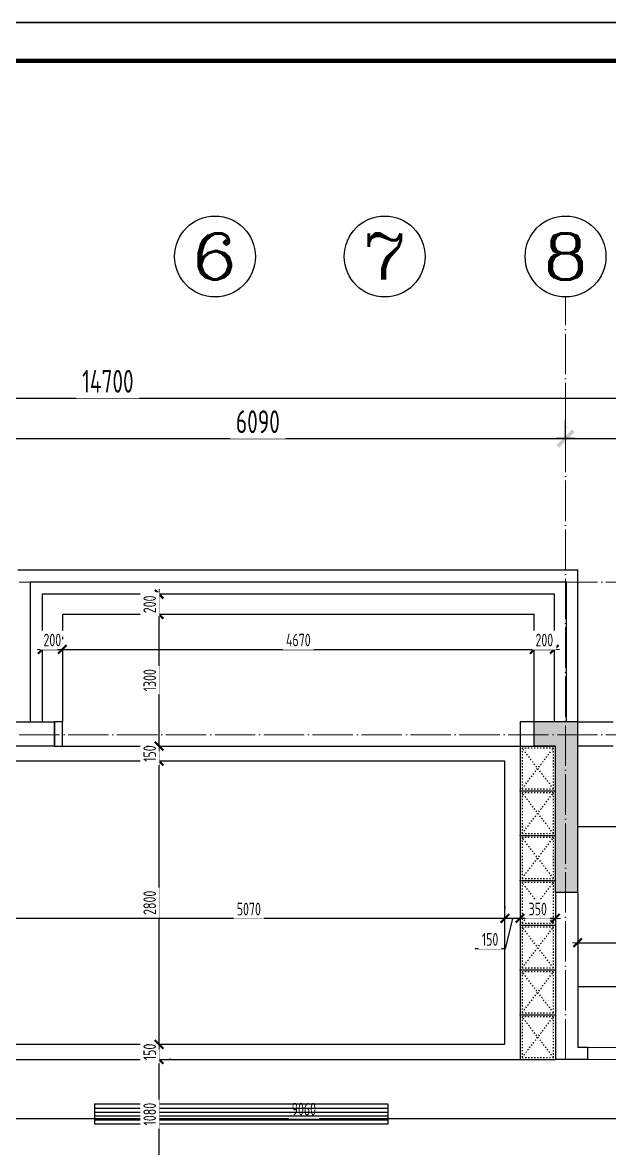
# Model space of a CAD drawing. Header units: inches. Extents: x 600 to 250244, y -404780 to 1000.
# Drawn here: x 168992 to 174802, y -303535 to -292400 of the extents above; entities that cross this region are included whole.
import ezdxf
from ezdxf.enums import TextEntityAlignment as Align

# ---------------------------------------------------------------- set-up
doc = ezdxf.new("R2010")
doc.units = ezdxf.units.IN
doc.header["$MEASUREMENT"] = 0
doc.linetypes.add('ACAD_ISO03W100', pattern=[30, 12, -18])
doc.linetypes.add('DOTE', pattern=[2.42, 2, -0.2, 0.02, -0.2])
for name, color, linetype in [('15开关布置图-YJ', 2, 'Continuous'), ('AXIS', 1, 'Continuous'), ('AXIS_TEXT', 7, 'Continuous'), ('A图框', 7, 'Continuous'), ('D-ARCHI', 250, 'Continuous'), ('EVH 立面填充', 8, 'Continuous'), ('IBS-003-建筑窗框', 3, 'Continuous'), ('IBS-182-原建筑非承重墙', 150, 'Continuous'), ('IBS-200-原建筑承重墙柱', 200, 'Continuous'), ('IBS-63-原建筑窗', 63, 'Continuous'), ('IDS-040-固定高家具', 40, 'Continuous'), ('IRC-022-天花设备', 22, 'Continuous'), ('IRC-30-天花轮廓线', 30, 'Continuous'), ('外标注', 50, 'Continuous')]:
    doc.layers.add(name, color=color, linetype=linetype)
doc.layers.add('天棚材质标注', color=2, linetype='Continuous', lineweight=5)
doc.layers.add('门', color=65, linetype='Continuous', lineweight=13)
doc.styles.add('_TCH_AXIS', font='COMPLEX', dxfattribs={"bigfont": 'GBCBIG'})
doc.styles.add('COMPLEX', font='COMPLEX')
doc.styles.add('HBA-DIMT', font='ARCHS.SHX', dxfattribs={"width": 0.8})
doc.dimstyles.new('HBA_40', dxfattribs={"dimscale": 50, "dimtxt": 2.5, "dimasz": 0.1, "dimexe": 2, "dimexo": 2.5, "dimgap": 0.6, "dimtad": 1, "dimdec": 0, "dimrnd": 5, "dimzin": 0, "dimtxsty": 'HBA-DIMT', "dimblk": 'HBA_DIMENSION_TICK', "dimblk1": 'HBA_DIMENSION_TICK', "dimblk2": 'HBA_DIMENSION_TICK', "dimcen": 0.125, "dimclrd": 44, "dimclre": 44, "dimclrt": 2, "dimadec": 0, "dimazin": 0, "dimtfac": 1, "dimtdec": 0, "dimtix": 1, "dimtmove": 1, "dimatfit": 3, "dimldrblk": 'HBA_Leader_Dot', "dimfxl": 0, "dimtvp": 1, "dimtfill": 1, "dimtolj": 1, "dimtzin": 0, "dimarcsym": 0})

# ---------------------------------------------------------------- blocks, each defined once
blk = doc.blocks.new('gegeg')
at = {"layer": 'A图框'}
blk.add_lwpolyline([(162587, -39218), (162587, -60008), (133187, -60008), (133187, -39218)], close=True, dxfattribs=at)
at = {"layer": 'A图框', "const_width": 42}
blk.add_lwpolyline([(133537, -40125), (133537, -39568), (162237, -39568), (162237, -57908)], dxfattribs=at)
blk = doc.blocks.new('HBA_DIMENSION_TICK')
at = {"color": 0, "linetype": 'ByBlock'}
for p, q in [((-10, 0), (0, 0)), ((0, 0), (10, 0))]:
    blk.add_line(p, q, dxfattribs=at)
at = {"color": 50, "linetype": 'ByBlock'}
blk.add_solid([(-10, -7), (-7, -10), (7, 10), (10, 7)], dxfattribs=at)
blk = doc.blocks.new('*D382')
at = {"layer": 'Defpoints', "color": 0, "transparency": 16777216}
for p in [(174367, -296514), (168277, -296739), (174367, -296739)]:
    blk.add_point(p, dxfattribs=at)
at = {"layer": '外标注', "color": 44, "lineweight": -2, "transparency": 16777216}
for p, q in [((168277, -296514), (168277, -296334)), ((174367, -296514), (174367, -296334)), ((168286, -296514), (174358, -296514))]:
    blk.add_line(p, q, dxfattribs=at)
at = {"layer": '外标注', "color": 44, "lineweight": -2, "transparency": 16777216, "xscale": 9, "yscale": 9, "zscale": 9, "rotation": 180}
blk.add_blockref('HBA_DIMENSION_TICK', (168277, -296514), dxfattribs=at)
at = {"layer": '外标注', "color": 44, "lineweight": -2, "transparency": 16777216, "xscale": 9, "yscale": 9, "zscale": 9}
blk.add_blockref('HBA_DIMENSION_TICK', (174367, -296514), dxfattribs=at)
at = {"layer": '外标注', "color": 2, "transparency": 16777216, "insert": (171322, -296348), "char_height": 225, "attachment_point": 5, "style": 'HBA-DIMT', "bg_fill": 3, "box_fill_scale": 1.25, "bg_fill_color": 256, "bg_fill_true_color": 13158600, "bg_fill_transparency": 0}
blk.add_mtext('\\A1;6090', dxfattribs=at)
blk = doc.blocks.new('HBA_Leader_Dot')
at = {"color": 0, "linetype": 'ByBlock'}
blk.add_line((-5, 0), (-10, 0), dxfattribs=at)
at = {"color": 0, "linetype": 'ByBlock', "const_width": 5}
blk.add_lwpolyline([(-2.5, 0, 1), (2.5, 0, 1)], format="xyb", close=True, dxfattribs=at)
blk = doc.blocks.new('*D383')
at = {"layer": 'Defpoints', "color": 0, "transparency": 16777216}
for p in [(177187, -296514), (174367, -296739), (177187, -296739)]:
    blk.add_point(p, dxfattribs=at)
at = {"layer": '外标注', "color": 44, "lineweight": -2, "transparency": 16777216}
for p, q in [((174367, -296514), (174367, -296334)), ((177187, -296514), (177187, -296334)), ((174376, -296514), (177178, -296514))]:
    blk.add_line(p, q, dxfattribs=at)
at = {"layer": '外标注', "color": 44, "lineweight": -2, "transparency": 16777216, "xscale": 9, "yscale": 9, "zscale": 9, "rotation": 180}
blk.add_blockref('HBA_DIMENSION_TICK', (174367, -296514), dxfattribs=at)
at = {"layer": '外标注', "color": 44, "lineweight": -2, "transparency": 16777216, "xscale": 9, "yscale": 9, "zscale": 9}
blk.add_blockref('HBA_DIMENSION_TICK', (177187, -296514), dxfattribs=at)
at = {"layer": '外标注', "color": 2, "transparency": 16777216, "insert": (175777, -296348), "char_height": 225, "attachment_point": 5, "style": 'HBA-DIMT', "bg_fill": 3, "box_fill_scale": 1.25, "bg_fill_color": 256, "bg_fill_true_color": 13158600, "bg_fill_transparency": 0}
blk.add_mtext('\\A1;2820', dxfattribs=at)
blk = doc.blocks.new('*D384')
at = {"layer": 'Defpoints', "color": 0, "transparency": 16777216}
for p in [(177187, -296114), (162487, -296514), (177187, -296514)]:
    blk.add_point(p, dxfattribs=at)
at = {"layer": '外标注', "color": 44, "lineweight": -2, "transparency": 16777216}
for p, q in [((162487, -296289), (162487, -295934)), ((177187, -296289), (177187, -295934)), ((162496, -296114), (177178, -296114))]:
    blk.add_line(p, q, dxfattribs=at)
at = {"layer": '外标注', "color": 44, "lineweight": -2, "transparency": 16777216, "xscale": 9, "yscale": 9, "zscale": 9, "rotation": 180}
blk.add_blockref('HBA_DIMENSION_TICK', (162487, -296114), dxfattribs=at)
at = {"layer": '外标注', "color": 44, "lineweight": -2, "transparency": 16777216, "xscale": 9, "yscale": 9, "zscale": 9}
blk.add_blockref('HBA_DIMENSION_TICK', (177187, -296114), dxfattribs=at)
at = {"layer": '外标注', "color": 2, "transparency": 16777216, "insert": (169837, -295948), "char_height": 225, "attachment_point": 5, "style": 'HBA-DIMT', "bg_fill": 3, "box_fill_scale": 1.25, "bg_fill_color": 256, "bg_fill_true_color": 13158600, "bg_fill_transparency": 0}
blk.add_mtext('\\A1;14700', dxfattribs=at)
blk = doc.blocks.new('_AXISO')
blk.add_circle((0, 0), 0.5)
at = {"layer": 'AXIS_TEXT', "style": 'COMPLEX', "width": 1.041667}
blk.add_attdef('A', text='', height=0.56, dxfattribs=at).set_placement((-0.25, -0.28), (0.25, -0.28), align=Align.FIT)
blk = doc.blocks.new('*D415')
at = {"layer": 'Defpoints', "color": 0, "transparency": 16777216}
for p in [(167247, -303195), (176307, -303195), (176307, -303238)]:
    blk.add_point(p, dxfattribs=at)
at = {"layer": '天棚材质标注', "color": 44, "lineweight": -2, "transparency": 16777216}
for p, q in [((167252, -303238), (176302, -303238)), ((167247, -303320), (167247, -303338)), ((176307, -303320), (176307, -303338))]:
    blk.add_line(p, q, dxfattribs=at)
at = {"layer": '天棚材质标注', "color": 44, "lineweight": -2, "transparency": 16777216, "xscale": 5, "yscale": 5, "zscale": 5, "rotation": 180}
blk.add_blockref('HBA_DIMENSION_TICK', (167247, -303238), dxfattribs=at)
at = {"layer": '天棚材质标注', "color": 44, "lineweight": -2, "transparency": 16777216, "xscale": 5, "yscale": 5, "zscale": 5}
blk.add_blockref('HBA_DIMENSION_TICK', (176307, -303238), dxfattribs=at)
at = {"layer": '天棚材质标注', "color": 2, "transparency": 16777216, "insert": (171777, -303145), "char_height": 125, "attachment_point": 5, "style": 'HBA-DIMT', "bg_fill": 3, "box_fill_scale": 1.25, "bg_fill_color": 256, "bg_fill_true_color": 13158600, "bg_fill_transparency": 0}
blk.add_mtext('\\A1;9060', dxfattribs=at)
blk = doc.blocks.new('*D416')
at = {"layer": 'Defpoints', "color": 0, "transparency": 16777216}
for p in [(170341, -302655), (170344, -302655), (170341, -303735)]:
    blk.add_point(p, dxfattribs=at)
at = {"layer": '天棚材质标注', "color": 44, "lineweight": -2, "transparency": 16777216}
for p, q in [((170344, -303730), (170344, -302660)), ((170466, -302655), (170444, -302655)), ((170466, -303735), (170444, -303735))]:
    blk.add_line(p, q, dxfattribs=at)
at = {"layer": '天棚材质标注', "color": 44, "lineweight": -2, "transparency": 16777216, "xscale": 5, "yscale": 5, "zscale": 5}
for p, rotation in [((170344, -302655), 90), ((170344, -303735), 270)]:
    blk.add_blockref('HBA_DIMENSION_TICK', p, dxfattribs=dict(at, rotation=rotation))
at = {"layer": '天棚材质标注', "color": 2, "transparency": 16777216, "insert": (170251, -303195), "char_height": 125, "attachment_point": 5, "rotation": 90, "style": 'HBA-DIMT', "bg_fill": 3, "box_fill_scale": 1.25, "bg_fill_color": 256, "bg_fill_true_color": 13158600, "bg_fill_transparency": 0}
blk.add_mtext('\\A1;1080', dxfattribs=at)
blk = doc.blocks.new('*D417')
at = {"layer": '天棚材质标注', "color": 44, "lineweight": -2, "transparency": 16777216}
for p, q in [((170219, -302505), (170244, -302505)), ((170344, -302500), (170344, -302495)), ((170344, -302655), (170344, -302505)), ((170344, -302660), (170344, -302665)), ((170466, -302655), (170444, -302655))]:
    blk.add_line(p, q, dxfattribs=at)
at = {"layer": '天棚材质标注', "color": 44, "lineweight": -2, "transparency": 16777216, "xscale": 5, "yscale": 5, "zscale": 5}
for p, rotation in [((170344, -302505), 270), ((170344, -302655), 90)]:
    blk.add_blockref('HBA_DIMENSION_TICK', p, dxfattribs=dict(at, rotation=rotation))
at = {"layer": '天棚材质标注', "color": 2, "transparency": 16777216, "insert": (170251, -302580), "char_height": 125, "attachment_point": 5, "rotation": 90, "style": 'HBA-DIMT', "bg_fill": 3, "box_fill_scale": 1.25, "bg_fill_color": 256, "bg_fill_true_color": 13158600, "bg_fill_transparency": 0}
blk.add_mtext('\\A1;150', dxfattribs=at)
at = {"layer": 'Defpoints', "color": 0, "transparency": 16777216}
for p in [(170344, -302505), (170344, -302505), (170341, -302655)]:
    blk.add_point(p, dxfattribs=at)
blk = doc.blocks.new('*D418')
at = {"layer": 'Defpoints', "color": 0, "transparency": 16777216}
for p in [(170344, -299705), (170344, -299705), (170344, -302505)]:
    blk.add_point(p, dxfattribs=at)
at = {"layer": '天棚材质标注', "color": 44, "lineweight": -2, "transparency": 16777216}
for p, q in [((170219, -299705), (170244, -299705)), ((170344, -302500), (170344, -299710)), ((170219, -302505), (170244, -302505))]:
    blk.add_line(p, q, dxfattribs=at)
at = {"layer": '天棚材质标注', "color": 44, "lineweight": -2, "transparency": 16777216, "xscale": 5, "yscale": 5, "zscale": 5}
for p, rotation in [((170344, -299705), 90), ((170344, -302505), 270)]:
    blk.add_blockref('HBA_DIMENSION_TICK', p, dxfattribs=dict(at, rotation=rotation))
at = {"layer": '天棚材质标注', "color": 2, "transparency": 16777216, "insert": (170251, -301105), "char_height": 125, "attachment_point": 5, "rotation": 90, "style": 'HBA-DIMT', "bg_fill": 3, "box_fill_scale": 1.25, "bg_fill_color": 256, "bg_fill_true_color": 13158600, "bg_fill_transparency": 0}
blk.add_mtext('\\A1;2800', dxfattribs=at)
blk = doc.blocks.new('*D419')
at = {"layer": '天棚材质标注', "color": 44, "lineweight": -2, "transparency": 16777216}
for p, q in [((170219, -299555), (170244, -299555)), ((170344, -299550), (170344, -299545)), ((170344, -299705), (170344, -299555)), ((170219, -299705), (170244, -299705)), ((170344, -299710), (170344, -299715))]:
    blk.add_line(p, q, dxfattribs=at)
at = {"layer": '天棚材质标注', "color": 44, "lineweight": -2, "transparency": 16777216, "xscale": 5, "yscale": 5, "zscale": 5}
for p, rotation in [((170344, -299555), 270), ((170344, -299705), 90)]:
    blk.add_blockref('HBA_DIMENSION_TICK', p, dxfattribs=dict(at, rotation=rotation))
at = {"layer": '天棚材质标注', "color": 2, "transparency": 16777216, "insert": (170251, -299630), "char_height": 125, "attachment_point": 5, "rotation": 90, "style": 'HBA-DIMT', "bg_fill": 3, "box_fill_scale": 1.25, "bg_fill_color": 256, "bg_fill_true_color": 13158600, "bg_fill_transparency": 0}
blk.add_mtext('\\A1;150', dxfattribs=at)
at = {"layer": 'Defpoints', "color": 0, "transparency": 16777216}
for p in [(170344, -299555), (170344, -299555), (170344, -299705)]:
    blk.add_point(p, dxfattribs=at)
blk = doc.blocks.new('*D420')
at = {"layer": 'Defpoints', "color": 0, "transparency": 16777216}
for p in [(170344, -298254), (170344, -298254), (170344, -299555)]:
    blk.add_point(p, dxfattribs=at)
at = {"layer": '天棚材质标注', "color": 44, "lineweight": -2, "transparency": 16777216}
for p, q in [((170219, -298254), (170244, -298254)), ((170344, -299550), (170344, -298259)), ((170219, -299555), (170244, -299555))]:
    blk.add_line(p, q, dxfattribs=at)
at = {"layer": '天棚材质标注', "color": 44, "lineweight": -2, "transparency": 16777216, "xscale": 5, "yscale": 5, "zscale": 5}
for p, rotation in [((170344, -298254), 90), ((170344, -299555), 270)]:
    blk.add_blockref('HBA_DIMENSION_TICK', p, dxfattribs=dict(at, rotation=rotation))
at = {"layer": '天棚材质标注', "color": 2, "transparency": 16777216, "insert": (170251, -298904), "char_height": 125, "attachment_point": 5, "rotation": 90, "style": 'HBA-DIMT', "bg_fill": 3, "box_fill_scale": 1.25, "bg_fill_color": 256, "bg_fill_true_color": 13158600, "bg_fill_transparency": 0}
blk.add_mtext('\\A1;1300', dxfattribs=at)
blk = doc.blocks.new('*D421')
at = {"layer": '天棚材质标注', "color": 44, "lineweight": -2, "transparency": 16777216}
for p, q in [((170240, -298054), (170244, -298054)), ((170344, -298049), (170344, -298044)), ((170344, -298254), (170344, -298054)), ((170219, -298254), (170244, -298254)), ((170344, -298259), (170344, -298264))]:
    blk.add_line(p, q, dxfattribs=at)
at = {"layer": '天棚材质标注', "color": 44, "lineweight": -2, "transparency": 16777216, "xscale": 5, "yscale": 5, "zscale": 5}
for p, rotation in [((170344, -298054), 270), ((170344, -298254), 90)]:
    blk.add_blockref('HBA_DIMENSION_TICK', p, dxfattribs=dict(at, rotation=rotation))
at = {"layer": '天棚材质标注', "color": 2, "transparency": 16777216, "insert": (170251, -298154), "char_height": 125, "attachment_point": 5, "rotation": 90, "style": 'HBA-DIMT', "bg_fill": 3, "box_fill_scale": 1.25, "bg_fill_color": 256, "bg_fill_true_color": 13158600, "bg_fill_transparency": 0}
blk.add_mtext('\\A1;200', dxfattribs=at)
at = {"layer": 'Defpoints', "color": 0, "transparency": 16777216}
for p in [(170344, -298054), (170365, -298054), (170344, -298254)]:
    blk.add_point(p, dxfattribs=at)
blk = doc.blocks.new('*D422')
at = {"layer": '天棚材质标注', "color": 44, "lineweight": -2, "transparency": 16777216}
for p, q in [((173917, -301147), (173917, -301159)), ((174267, -301147), (174267, -301159)), ((174262, -301259), (173922, -301259))]:
    blk.add_line(p, q, dxfattribs=at)
at = {"layer": '天棚材质标注', "color": 44, "lineweight": -2, "transparency": 16777216, "xscale": 5, "yscale": 5, "zscale": 5, "rotation": 180}
blk.add_blockref('HBA_DIMENSION_TICK', (173917, -301259), dxfattribs=at)
at = {"layer": '天棚材质标注', "color": 44, "lineweight": -2, "transparency": 16777216, "xscale": 5, "yscale": 5, "zscale": 5}
blk.add_blockref('HBA_DIMENSION_TICK', (174267, -301259), dxfattribs=at)
at = {"layer": '天棚材质标注', "color": 2, "transparency": 16777216, "insert": (174092, -301167), "char_height": 125, "attachment_point": 5, "style": 'HBA-DIMT', "bg_fill": 3, "box_fill_scale": 1.25, "bg_fill_color": 256, "bg_fill_true_color": 13158600, "bg_fill_transparency": 0}
blk.add_mtext('\\A1;350', dxfattribs=at)
at = {"layer": 'Defpoints', "color": 0, "transparency": 16777216}
for p in [(173917, -301259), (173917, -301272), (174267, -301272)]:
    blk.add_point(p, dxfattribs=at)
blk = doc.blocks.new('*D423')
at = {"layer": 'Defpoints', "color": 0, "transparency": 16777216}
for p in [(173767, -301259), (173767, -301259), (173917, -301272)]:
    blk.add_point(p, dxfattribs=at)
at = {"layer": '天棚材质标注', "color": 44, "lineweight": -2, "transparency": 16777216}
for p, q in [((173767, -301134), (173767, -301159)), ((173917, -301147), (173917, -301159)), ((173842, -301259), (173769, -301559)), ((173912, -301259), (173772, -301259)), ((173769, -301559), (173471, -301559))]:
    blk.add_line(p, q, dxfattribs=at)
at = {"layer": '天棚材质标注', "color": 44, "lineweight": -2, "transparency": 16777216, "xscale": 5, "yscale": 5, "zscale": 5, "rotation": 180}
blk.add_blockref('HBA_DIMENSION_TICK', (173767, -301259), dxfattribs=at)
at = {"layer": '天棚材质标注', "color": 44, "lineweight": -2, "transparency": 16777216, "xscale": 5, "yscale": 5, "zscale": 5}
blk.add_blockref('HBA_DIMENSION_TICK', (173917, -301259), dxfattribs=at)
at = {"layer": '天棚材质标注', "color": 2, "transparency": 16777216, "insert": (173620, -301467), "char_height": 125, "attachment_point": 5, "style": 'HBA-DIMT', "bg_fill": 3, "box_fill_scale": 1.25, "bg_fill_color": 256, "bg_fill_true_color": 13158600, "bg_fill_transparency": 0}
blk.add_mtext('\\A1;150', dxfattribs=at)
blk = doc.blocks.new('*D424')
at = {"layer": 'Defpoints', "color": 0, "transparency": 16777216}
for p in [(168697, -301259), (168697, -301259), (173767, -301259)]:
    blk.add_point(p, dxfattribs=at)
at = {"layer": '天棚材质标注', "color": 44, "lineweight": -2, "transparency": 16777216}
for p, q in [((168697, -301134), (168697, -301159)), ((173767, -301134), (173767, -301159)), ((173762, -301259), (168702, -301259))]:
    blk.add_line(p, q, dxfattribs=at)
at = {"layer": '天棚材质标注', "color": 44, "lineweight": -2, "transparency": 16777216, "xscale": 5, "yscale": 5, "zscale": 5, "rotation": 180}
blk.add_blockref('HBA_DIMENSION_TICK', (168697, -301259), dxfattribs=at)
at = {"layer": '天棚材质标注', "color": 44, "lineweight": -2, "transparency": 16777216, "xscale": 5, "yscale": 5, "zscale": 5}
blk.add_blockref('HBA_DIMENSION_TICK', (173767, -301259), dxfattribs=at)
at = {"layer": '天棚材质标注', "color": 2, "transparency": 16777216, "insert": (171232, -301167), "char_height": 125, "attachment_point": 5, "style": 'HBA-DIMT', "bg_fill": 3, "box_fill_scale": 1.25, "bg_fill_color": 256, "bg_fill_true_color": 13158600, "bg_fill_transparency": 0}
blk.add_mtext('\\A1;5070', dxfattribs=at)
blk = doc.blocks.new('*D427')
at = {"layer": '天棚材质标注', "color": 44, "lineweight": -2, "transparency": 16777216}
for p, q in [((169187, -298474), (169187, -298499)), ((169387, -298474), (169387, -298499)), ((169182, -298599), (169177, -298599)), ((169187, -298599), (169387, -298599)), ((169392, -298599), (169397, -298599))]:
    blk.add_line(p, q, dxfattribs=at)
at = {"layer": '天棚材质标注', "color": 44, "lineweight": -2, "transparency": 16777216, "xscale": 5, "yscale": 5, "zscale": 5}
blk.add_blockref('HBA_DIMENSION_TICK', (169187, -298599), dxfattribs=at)
at = {"layer": '天棚材质标注', "color": 44, "lineweight": -2, "transparency": 16777216, "xscale": 5, "yscale": 5, "zscale": 5, "rotation": 180}
blk.add_blockref('HBA_DIMENSION_TICK', (169387, -298599), dxfattribs=at)
at = {"layer": '天棚材质标注', "color": 2, "transparency": 16777216, "insert": (169287, -298507), "char_height": 125, "attachment_point": 5, "style": 'HBA-DIMT', "bg_fill": 3, "box_fill_scale": 1.25, "bg_fill_color": 256, "bg_fill_true_color": 13158600, "bg_fill_transparency": 0}
blk.add_mtext('\\A1;200', dxfattribs=at)
at = {"layer": 'Defpoints', "color": 0, "transparency": 16777216}
for p in [(169187, -298599), (169387, -298599), (169387, -298599)]:
    blk.add_point(p, dxfattribs=at)
blk = doc.blocks.new('*D428')
at = {"layer": 'Defpoints', "color": 0, "transparency": 16777216}
for p in [(169387, -298599), (174057, -298599), (174057, -298599)]:
    blk.add_point(p, dxfattribs=at)
at = {"layer": '天棚材质标注', "color": 44, "lineweight": -2, "transparency": 16777216}
for p, q in [((169387, -298474), (169387, -298499)), ((174057, -298474), (174057, -298499)), ((169392, -298599), (174052, -298599))]:
    blk.add_line(p, q, dxfattribs=at)
at = {"layer": '天棚材质标注', "color": 44, "lineweight": -2, "transparency": 16777216, "xscale": 5, "yscale": 5, "zscale": 5, "rotation": 180}
blk.add_blockref('HBA_DIMENSION_TICK', (169387, -298599), dxfattribs=at)
at = {"layer": '天棚材质标注', "color": 44, "lineweight": -2, "transparency": 16777216, "xscale": 5, "yscale": 5, "zscale": 5}
blk.add_blockref('HBA_DIMENSION_TICK', (174057, -298599), dxfattribs=at)
at = {"layer": '天棚材质标注', "color": 2, "transparency": 16777216, "insert": (171722, -298507), "char_height": 125, "attachment_point": 5, "style": 'HBA-DIMT', "bg_fill": 3, "box_fill_scale": 1.25, "bg_fill_color": 256, "bg_fill_true_color": 13158600, "bg_fill_transparency": 0}
blk.add_mtext('\\A1;4670', dxfattribs=at)
blk = doc.blocks.new('*D429')
at = {"layer": '天棚材质标注', "color": 44, "lineweight": -2, "transparency": 16777216}
for p, q in [((174057, -298474), (174057, -298499)), ((174257, -298474), (174257, -298499)), ((174052, -298599), (174047, -298599)), ((174057, -298599), (174257, -298599)), ((174262, -298599), (174267, -298599))]:
    blk.add_line(p, q, dxfattribs=at)
at = {"layer": '天棚材质标注', "color": 44, "lineweight": -2, "transparency": 16777216, "xscale": 5, "yscale": 5, "zscale": 5}
blk.add_blockref('HBA_DIMENSION_TICK', (174057, -298599), dxfattribs=at)
at = {"layer": '天棚材质标注', "color": 44, "lineweight": -2, "transparency": 16777216, "xscale": 5, "yscale": 5, "zscale": 5, "rotation": 180}
blk.add_blockref('HBA_DIMENSION_TICK', (174257, -298599), dxfattribs=at)
at = {"layer": '天棚材质标注', "color": 2, "transparency": 16777216, "insert": (174157, -298507), "char_height": 125, "attachment_point": 5, "style": 'HBA-DIMT', "bg_fill": 3, "box_fill_scale": 1.25, "bg_fill_color": 256, "bg_fill_true_color": 13158600, "bg_fill_transparency": 0}
blk.add_mtext('\\A1;200', dxfattribs=at)
at = {"layer": 'Defpoints', "color": 0, "transparency": 16777216}
for p in [(174057, -298599), (174257, -298599), (174257, -298599)]:
    blk.add_point(p, dxfattribs=at)
blk = doc.blocks.new('*D433')
at = {"layer": 'Defpoints', "color": 0, "transparency": 16777216}
for p in [(174487, -301438), (177067, -301438), (177067, -301500)]:
    blk.add_point(p, dxfattribs=at)
at = {"layer": '天棚材质标注', "color": 44, "lineweight": -2, "transparency": 16777216}
for p, q in [((174492, -301500), (177062, -301500)), ((174487, -301563), (174487, -301600)), ((177067, -301563), (177067, -301600))]:
    blk.add_line(p, q, dxfattribs=at)
at = {"layer": '天棚材质标注', "color": 44, "lineweight": -2, "transparency": 16777216, "xscale": 5, "yscale": 5, "zscale": 5, "rotation": 180}
blk.add_blockref('HBA_DIMENSION_TICK', (174487, -301500), dxfattribs=at)
at = {"layer": '天棚材质标注', "color": 44, "lineweight": -2, "transparency": 16777216, "xscale": 5, "yscale": 5, "zscale": 5}
blk.add_blockref('HBA_DIMENSION_TICK', (177067, -301500), dxfattribs=at)
at = {"layer": '天棚材质标注', "color": 2, "transparency": 16777216, "insert": (175777, -301408), "char_height": 125, "attachment_point": 5, "style": 'HBA-DIMT', "bg_fill": 3, "box_fill_scale": 1.25, "bg_fill_color": 256, "bg_fill_true_color": 13158600, "bg_fill_transparency": 0}
blk.add_mtext('\\A1;2580', dxfattribs=at)

msp = doc.modelspace()

# ---------------------------------------------------------------- hatches: boundary and pattern name
at = {"layer": 'EVH 立面填充'}
h = msp.add_hatch(color=256, dxfattribs=at)
h.dxf.hatch_style = 1
h.paths.add_polyline_path([(174267.1, -299554.5), (174267.1, -301004.5), (174487.1, -301004.5), (174487.1, -299314.5), (174057.1, -299314.5), (174057.1, -299554.5)])

# ---------------------------------------------------------------- linework, layer by layer
for p in [(173917.1, -299997.4), (173917.1, -300440.2), (173917.1, -300883.1), (173917.1, -301325.9), (173917.1, -301768.8), (173917.1, -302211.7)]:
    msp.add_point(p)
at = {"layer": 'D-ARCHI', "color": 251, "linetype": 'DOTE', "lineweight": 5, "ltscale": 200}
for p, q in [((180007.1, -297934.3), (159679.8, -297934.3)), ((180007.1, -299444.5), (159667.1, -299444.5))]:
    msp.add_line(p, q, dxfattribs=at)
at = {"layer": 'IBS-003-建筑窗框', "color": 251, "ltscale": 10}
for p, q in [((174487.1, -297814.3), (168947.1, -297814.3)), ((174487.1, -299314.5), (174487.1, -297814.3)), ((174257.1, -298054.3), (169187.1, -298054.3)), ((169187.1, -298054.3), (169187.1, -299314.5)), ((174257.1, -299314.5), (174257.1, -298054.3))]:
    msp.add_line(p, q, dxfattribs=at)
at = {"layer": 'IBS-182-原建筑非承重墙'}
for p, q in [((168797.1, -299314.5), (169307.1, -299314.5)), ((169307.1, -299554.5), (169307.1, -299314.5)), ((174487.1, -299314.5), (174837.1, -299314.5)), ((169307.1, -299554.5), (168797.1, -299554.5)), ((174837.1, -299554.5), (174487.1, -299554.5)), ((174267.1, -301004.5), (174267.1, -302654.5)), ((174487.1, -301004.5), (174487.1, -302534.5)), ((174587.1, -302534.5), (174487.1, -302534.5)), ((174587.1, -302654.5), (174587.1, -302534.5)), ((174587.1, -302654.5), (174267.1, -302654.5))]:
    msp.add_line(p, q, dxfattribs=at)
for points in [[(169307.1, -299554.5), (169387.1, -299554.5), (169387.1, -299314.5), (169307.1, -299314.5)], [(173917.1, -299554.5), (174057.1, -299554.5), (174057.1, -299314.5), (173917.1, -299314.5)]]:
    msp.add_lwpolyline(points, close=True, dxfattribs=at)
at = {"layer": 'IBS-200-原建筑承重墙柱', "ltscale": 0.02}
for p, q in [((174057.1, -299554.5), (174057.1, -299314.5)), ((174487.1, -299314.5), (174057.1, -299314.5)), ((174487.1, -301004.5), (174487.1, -299314.5)), ((174267.1, -299554.5), (174057.1, -299554.5)), ((174267.1, -301004.5), (174267.1, -299554.5)), ((174487.1, -301004.5), (174267.1, -301004.5))]:
    msp.add_line(p, q, dxfattribs=at)
at = {"layer": 'IBS-63-原建筑窗'}
for p, q in [((174377.1, -297934.3), (169067.1, -297934.3)), ((169067.1, -297934.3), (169067.1, -299314.5)), ((174377.1, -299314.5), (174377.1, -297934.3))]:
    msp.add_line(p, q, dxfattribs=at)
at = {"layer": 'IDS-040-固定高家具'}
for p, q in [((173917.1, -299554.5), (173917.1, -302654.5)), ((173917.1, -299554.5), (174267.1, -299554.5)), ((173917.1, -299997.4), (174267.1, -299997.4)), ((173917.1, -300440.2), (174267.1, -300440.2)), ((173917.1, -300883.1), (174267.1, -300883.1)), ((173917.1, -301325.9), (174267.1, -301325.9)), ((173917.1, -301768.8), (174267.1, -301768.8)), ((173917.1, -302211.7), (174267.1, -302211.7)), ((173917.1, -302654.5), (174267.1, -302654.5))]:
    msp.add_line(p, q, dxfattribs=at)
at = {"layer": 'IDS-040-固定高家具', "linetype": 'ACAD_ISO03W100'}
for p, q in [((173937.1, -299977.4), (174247.1, -299574.5)), ((174247.1, -299977.4), (173937.1, -299574.5)), ((173937.1, -300420.2), (174247.1, -300017.4)), ((174247.1, -300420.2), (173937.1, -300017.4)), ((173937.1, -300863.1), (174247.1, -300460.2)), ((174247.1, -300863.1), (173937.1, -300460.2)), ((173937.1, -301305.9), (174247.1, -300903.1)), ((174247.1, -301305.9), (173937.1, -300903.1)), ((173937.1, -301748.8), (174247.1, -301345.9)), ((174247.1, -301748.8), (173937.1, -301345.9)), ((173937.1, -302191.7), (174247.1, -301788.8)), ((174247.1, -302191.7), (173937.1, -301788.8)), ((173937.1, -302634.5), (174247.1, -302231.7)), ((174247.1, -302634.5), (173937.1, -302231.7))]:
    msp.add_line(p, q, dxfattribs=at)
for points in [[(173937.1, -299977.4), (174247.1, -299977.4), (174247.1, -299574.5), (173937.1, -299574.5)], [(173937.1, -300420.2), (174247.1, -300420.2), (174247.1, -300017.4), (173937.1, -300017.4)], [(173937.1, -300863.1), (174247.1, -300863.1), (174247.1, -300460.2), (173937.1, -300460.2)], [(173937.1, -301305.9), (174247.1, -301305.9), (174247.1, -300903.1), (173937.1, -300903.1)], [(173937.1, -301748.8), (174247.1, -301748.8), (174247.1, -301345.9), (173937.1, -301345.9)], [(173937.1, -302191.7), (174247.1, -302191.7), (174247.1, -301788.8), (173937.1, -301788.8)], [(173937.1, -302634.5), (174247.1, -302634.5), (174247.1, -302231.7), (173937.1, -302231.7)]]:
    msp.add_lwpolyline(points, close=True, dxfattribs=at)
at = {"layer": 'IRC-30-天花轮廓线'}
for p, q in [((174057.1, -298254.3), (169387.1, -298254.3)), ((169387.1, -298254.3), (169387.1, -299314.5)), ((174057.1, -299314.5), (174057.1, -298254.3)), ((169307.1, -299554.5), (173917.1, -299554.5)), ((177067.1, -300354.5), (174487.1, -300354.5)), ((177067.1, -301934.5), (174487.1, -301934.5)), ((168547.1, -302654.5), (173917.1, -302654.5))]:
    msp.add_line(p, q, dxfattribs=at)
msp.add_lwpolyline([(168697.1, -302504.5), (173767.1, -302504.5), (173767.1, -299704.5), (168697.1, -299704.5)], close=True, dxfattribs=at)
at = {"layer": '门', "color": 8, "lineweight": 5}
msp.add_lwpolyline([(174587.1, -302534.5), (175467.1, -302534.5), (175467.1, -302654.5), (174587.1, -302654.5)], close=True, dxfattribs=at)

# ---------------------------------------------------------------- block references
at = {"layer": '15开关布置图-YJ', "color": 2, "xscale": 1.081091401797356, "yscale": 1.081091401797356, "zscale": 1.081091401797356}
msp.add_blockref('gegeg', (10904.1, -227526.4), dxfattribs=at)
at = {"layer": 'AXIS'}
ref = msp.add_blockref('_AXISO', (170896.8, -294714.3), dxfattribs=dict(at, xscale=800, yscale=800, zscale=800))
ref.add_attrib('A', '6', dxfattribs={"layer": 'AXIS_TEXT', "height": 452.5, "style": '_TCH_AXIS', "width": 1.5}).set_placement((170670.5, -294940.5), (171123, -294940.5), align=Align.FIT)
ref = msp.add_blockref('_AXISO', (172576.8, -294714.3), dxfattribs=dict(at, xscale=800, yscale=800, zscale=800))
ref.add_attrib('A', '7', dxfattribs={"layer": 'AXIS_TEXT', "height": 452.5, "style": '_TCH_AXIS', "width": 1.5}).set_placement((172350.5, -294940.5), (172803, -294940.5), align=Align.FIT)
ref = msp.add_blockref('_AXISO', (174367.1, -294714.3), dxfattribs=dict(at, xscale=800, yscale=800, zscale=800))
ref.add_attrib('A', '8', dxfattribs={"layer": 'AXIS_TEXT', "height": 452.5, "style": '_TCH_AXIS', "width": 1.5}).set_placement((174140.8, -294940.5), (174593.3, -294940.5), align=Align.FIT)

# ---------------------------------------------------------------- dimensions: what is measured, and where the dimension line sits
at = {"layer": '外标注'}
dim = msp.add_linear_dim(base=(174367.1, -296514.3), p1=(168277.1, -296738.9), p2=(174367.1, -296738.9), dimstyle='HBA_40', override={"dimscale": 90, "dimfxl": 200, "dimfxlon": 1}, dxfattribs=at)
dim.commit()
dim.dimension.update_dxf_attribs({"geometry": '*D382', "text_midpoint": (171322.1, -296347.8)})

# ---------------------------------------------------------------- next in the draw order: dimensions: what is measured, and where the dimension line sits
dim = msp.add_linear_dim(base=(177187.1, -296514.3), p1=(174367.1, -296738.9), p2=(177187.1, -296738.9), dimstyle='HBA_40', override={"dimscale": 90, "dimfxl": 200, "dimfxlon": 1}, dxfattribs=at)
dim.commit()
dim.dimension.update_dxf_attribs({"geometry": '*D383', "text_midpoint": (175777.1, -296347.8)})

# ---------------------------------------------------------------- next in the draw order: dimensions: what is measured, and where the dimension line sits
dim = msp.add_linear_dim(base=(177187.1, -296114.3), p1=(162487.1, -296514.3), p2=(177187.1, -296514.3), dimstyle='HBA_40', override={"dimscale": 90, "dimfxl": 200, "dimfxlon": 1}, dxfattribs=at)
dim.commit()
dim.dimension.update_dxf_attribs({"geometry": '*D384', "text_midpoint": (169837.1, -295947.8)})

# ---------------------------------------------------------------- next in the draw order: linework, layer by layer
at = {"layer": 'D-ARCHI', "color": 251, "linetype": 'DOTE', "lineweight": 5, "ltscale": 200}
msp.add_line((174367.1, -302654.5), (174367.1, -295114.3), dxfattribs=at)

# ---------------------------------------------------------------- next in the draw order: block references
at = {"layer": '15开关布置图-YJ', "color": 2, "xscale": 1.081091401797356, "yscale": 1.081091401797356, "zscale": 1.081091401797356}
msp.add_blockref('gegeg', (10904.1, -250002.3), dxfattribs=at)

# ---------------------------------------------------------------- next in the draw order: dimensions: what is measured, and where the dimension line sits
at = {"layer": '天棚材质标注', "color": 6}
for base, p1, p2, picture, middle in [((169387.1, -298599.2), (169187.1, -298599.2), (169387.1, -298599.2), '*D427', (169287.1, -298506.7)), ((173917.1, -301259.2), (174267.1, -301271.8), (173917.1, -301271.8), '*D422', (174092.1, -301166.7)), ((177067.1, -301500.1), (174487.1, -301438.2), (177067.1, -301438.2), '*D433', (175777.1, -301407.6)), ((176307.1, -303237.6), (167247.1, -303194.5), (176307.1, -303194.5), '*D415', (171777.1, -303145.1))]:
    dim = msp.add_linear_dim(base=base, p1=p1, p2=p2, dimstyle='HBA_40', dxfattribs=at)
    dim.commit()
    dim.dimension.update_dxf_attribs({"geometry": picture, "text_midpoint": middle})

# ---------------------------------------------------------------- next in the draw order: linework, layer by layer
at = {"layer": 'IRC-022-天花设备'}
for p, q in [((169707.1, -303136.3), (172607.1, -303136.3)), ((169707.1, -303176.3), (172607.1, -303176.3)), ((169707.1, -303212.7), (172607.1, -303212.7)), ((169707.1, -303252.7), (172607.1, -303252.7))]:
    msp.add_line(p, q, dxfattribs=at)
msp.add_lwpolyline([(169707.1, -303094.5), (172607.1, -303094.5), (172607.1, -303294.5), (169707.1, -303294.5)], close=True, dxfattribs=at)

# ---------------------------------------------------------------- next in the draw order: dimensions: what is measured, and where the dimension line sits
at = {"layer": '天棚材质标注', "color": 6}
dim = msp.add_linear_dim(base=(173767.1, -301259.2), p1=(173917.1, -301271.8), p2=(173767.1, -301259.2), dimstyle='HBA_40', dxfattribs=at)
dim.commit()
dim.dimension.update_dxf_attribs({"geometry": '*D423', "text_midpoint": (173739.3, -301559), "dimtype": 160})

# ---------------------------------------------------------------- next in the draw order: dimensions: what is measured, and where the dimension line sits
dim = msp.add_linear_dim(base=(170343.9, -302654.5), p1=(170341.3, -303734.5), p2=(170341.3, -302654.5), angle=90, dimstyle='HBA_40', dxfattribs=at)
dim.commit()
dim.dimension.update_dxf_attribs({"geometry": '*D416', "text_midpoint": (170251.4, -303194.5)})

# ---------------------------------------------------------------- next in the draw order: dimensions: what is measured, and where the dimension line sits
dim = msp.add_linear_dim(base=(170343.9, -302504.5), p1=(170341.3, -302654.5), p2=(170343.9, -302504.5), angle=90, dimstyle='HBA_40', dxfattribs=at)
dim.commit()
dim.dimension.update_dxf_attribs({"geometry": '*D417', "text_midpoint": (170251.4, -302579.5)})

# ---------------------------------------------------------------- next in the draw order: dimensions: what is measured, and where the dimension line sits
dim = msp.add_linear_dim(base=(170343.9, -299704.5), p1=(170343.9, -302504.5), p2=(170343.9, -299704.5), angle=90, dimstyle='HBA_40', dxfattribs=at)
dim.commit()
dim.dimension.update_dxf_attribs({"geometry": '*D418', "text_midpoint": (170251.4, -301104.5)})

# ---------------------------------------------------------------- next in the draw order: dimensions: what is measured, and where the dimension line sits
dim = msp.add_linear_dim(base=(170343.9, -299554.5), p1=(170343.9, -299704.5), p2=(170343.9, -299554.5), angle=90, dimstyle='HBA_40', dxfattribs=at)
dim.commit()
dim.dimension.update_dxf_attribs({"geometry": '*D419', "text_midpoint": (170251.4, -299629.5)})
dim = msp.add_linear_dim(base=(168697.1, -301259.2), p1=(173767.1, -301259.2), p2=(168697.1, -301259.2), dimstyle='HBA_40', dxfattribs=at)
dim.commit()
dim.dimension.update_dxf_attribs({"geometry": '*D424', "text_midpoint": (171232.1, -301166.7)})

# ---------------------------------------------------------------- next in the draw order: dimensions: what is measured, and where the dimension line sits
dim = msp.add_linear_dim(base=(170343.9, -298254.3), p1=(170343.9, -299554.5), p2=(170343.9, -298254.3), angle=90, dimstyle='HBA_40', dxfattribs=at)
dim.commit()
dim.dimension.update_dxf_attribs({"geometry": '*D420', "text_midpoint": (170251.4, -298904.4)})

# ---------------------------------------------------------------- next in the draw order: dimensions: what is measured, and where the dimension line sits
dim = msp.add_linear_dim(base=(170343.9, -298054.3), p1=(170343.9, -298254.3), p2=(170365.1, -298054.3), angle=90, dimstyle='HBA_40', dxfattribs=at)
dim.commit()
dim.dimension.update_dxf_attribs({"geometry": '*D421', "text_midpoint": (170251.4, -298154.3)})
dim = msp.add_linear_dim(base=(174057.1, -298599.2), p1=(169387.1, -298599.2), p2=(174057.1, -298599.2), dimstyle='HBA_40', dxfattribs=at)
dim.commit()
dim.dimension.update_dxf_attribs({"geometry": '*D428', "text_midpoint": (171722.1, -298506.7)})

# ---------------------------------------------------------------- next in the draw order: dimensions: what is measured, and where the dimension line sits
dim = msp.add_linear_dim(base=(174257.1, -298599.2), p1=(174057.1, -298599.2), p2=(174257.1, -298599.2), dimstyle='HBA_40', dxfattribs=at)
dim.commit()
dim.dimension.update_dxf_attribs({"geometry": '*D429', "text_midpoint": (174157.1, -298506.7)})

doc.saveas('drawing.dxf')
